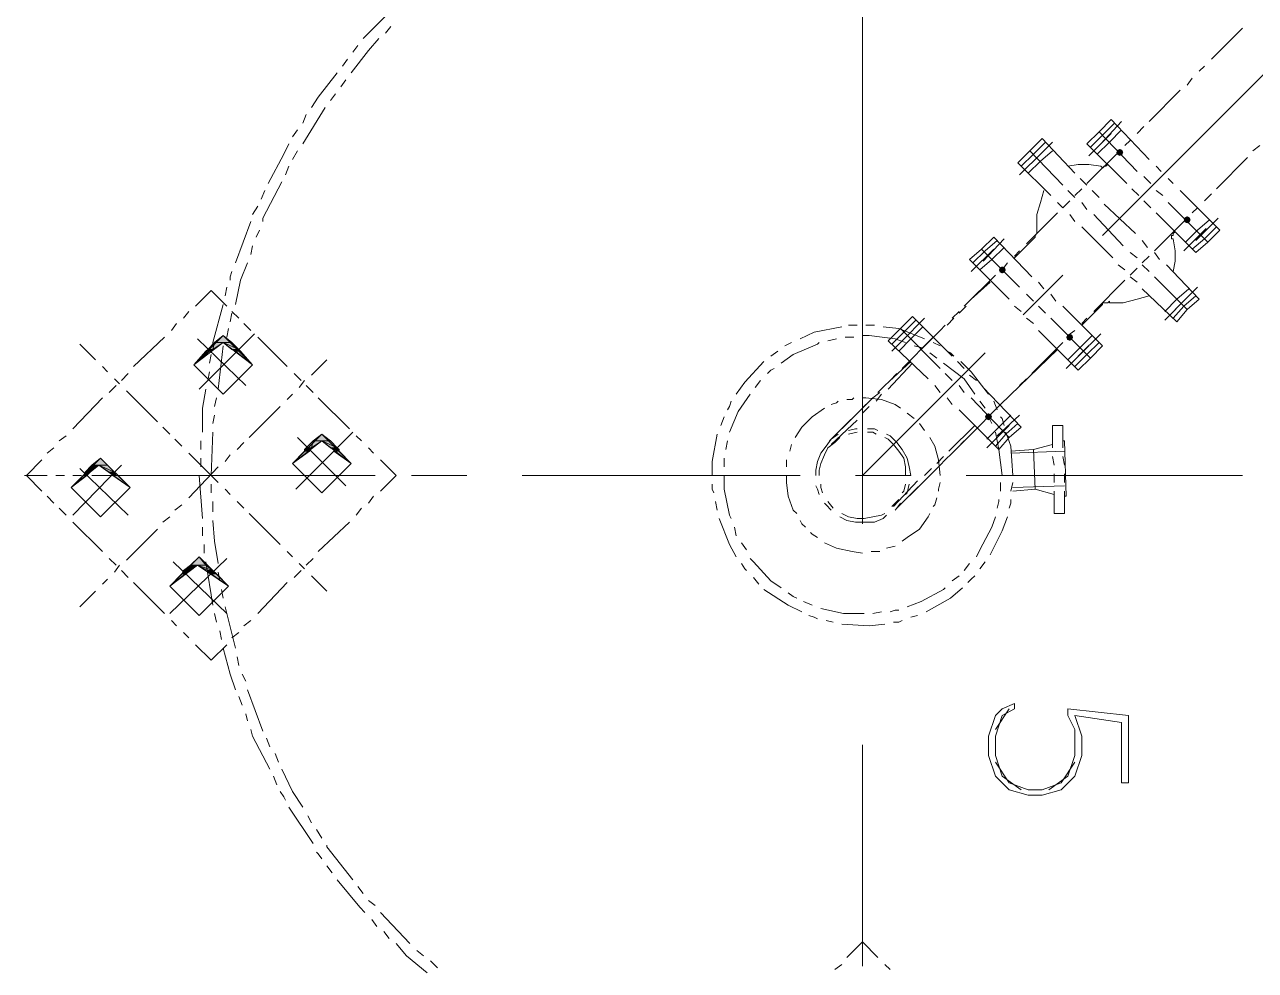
# Model space of a CAD drawing. Header units: millimetres. Extents: x 29 to 95071, y 20 to 67221.
# Drawn here: x 44623 to 48155, y 47764 to 50477 of the extents above; entities that cross this region are included whole.
import ezdxf

# ---------------------------------------------------------------- set-up
doc = ezdxf.new("R2010")
doc.units = ezdxf.units.MM

msp = doc.modelspace()

# ---------------------------------------------------------------- hatches: boundary and pattern name
h = msp.add_hatch(color=7)
h.dxf.hatch_style = 2
h.paths.add_polyline_path([(47765.6, 50100.7), (47758.6, 50103.6), (47755.6, 50110.6), (47758.6, 50117.6), (47765.6, 50120.5), (47772.6, 50117.6), (47775.5, 50110.6), (47772.6, 50103.6)])
h = msp.add_hatch(color=7)
h.dxf.hatch_style = 2
h.paths.add_polyline_path([(47958.9, 49907.4), (47951.9, 49910.3), (47949, 49917.3), (47951.9, 49924.3), (47958.9, 49927.2), (47965.9, 49924.3), (47968.8, 49917.3), (47965.9, 49910.3)])
h = msp.add_hatch(color=7)
h.dxf.hatch_style = 2
h.paths.add_polyline_path([(47428.5, 49763.6), (47421.5, 49766.5), (47418.6, 49773.5), (47421.5, 49780.5), (47428.5, 49783.4), (47435.5, 49780.5), (47438.4, 49773.5), (47435.5, 49766.5)])
h = msp.add_hatch(color=7)
h.dxf.hatch_style = 2
h.paths.add_polyline_path([(45193.1, 49585.2), (45217.9, 49565.4), (45168.3, 49565.4)])
h = msp.add_hatch(color=7)
h.dxf.hatch_style = 2
h.paths.add_polyline_path([(47621.8, 49570.3), (47614.8, 49573.2), (47611.9, 49580.2), (47614.8, 49587.2), (47621.8, 49590.1), (47628.8, 49587.2), (47631.7, 49580.2), (47628.8, 49573.2)])
h = msp.add_hatch(color=7)
h.paths.add_polyline_path([(45193.1, 49565.4), (45168.3, 49565.4), (45163.4, 49545.5)])
h.paths.add_polyline_path([(45168.3, 49565.4), (45163.4, 49545.5), (45148.5, 49545.5)])
h = msp.add_hatch(color=7)
h.paths.add_polyline_path([(45217.9, 49565.4), (45193.1, 49565.4), (45237.7, 49545.5)])
h.paths.add_polyline_path([(45193.1, 49565.4), (45237.7, 49545.5), (45217.9, 49545.5)])
h = msp.add_hatch(color=7)
h.dxf.hatch_style = 2
h.paths.add_polyline_path([(45143.5, 49540.6), (45153.5, 49540.6), (45108.9, 49500.9)])
h = msp.add_hatch(color=7)
h.paths.add_polyline_path([(45163.4, 49545.5), (45148.5, 49545.5), (45158.4, 49540.6)])
h.paths.add_polyline_path([(45148.5, 49545.5), (45158.4, 49540.6), (45143.5, 49540.6)])
h = msp.add_hatch(color=7)
h.paths.add_polyline_path([(45153.5, 49540.6), (45143.5, 49540.6)])
h.paths.add_polyline_path([(45153.5, 49540.6), (45143.5, 49540.6), (45158.4, 49540.6)])
h = msp.add_hatch(color=7)
h.paths.add_polyline_path([(45237.7, 49545.5), (45217.9, 49545.5), (45227.8, 49540.6)])
h.paths.add_polyline_path([(45217.9, 49545.5), (45227.8, 49540.6)])
h = msp.add_hatch(color=7)
h.dxf.hatch_style = 2
h.paths.add_polyline_path([(45237.7, 49545.5), (45242.7, 49540.6), (45227.8, 49540.6)])
h = msp.add_hatch(color=7)
h.paths.add_polyline_path([(45242.7, 49540.6), (45227.8, 49540.6)])
h.paths.add_polyline_path([(45242.7, 49540.6), (45227.8, 49540.6)])
h.paths.add_polyline_path([(45227.8, 49540.6), (45242.7, 49540.6), (45277.4, 49500.9)])
h = msp.add_hatch(color=7)
h.dxf.hatch_style = 2
h.paths.add_polyline_path([(47388.9, 49342.3), (47381.9, 49345.2), (47378.9, 49352.2), (47381.9, 49359.2), (47388.9, 49362.1), (47395.9, 49359.2), (47398.8, 49352.2), (47395.9, 49345.2)])
h = msp.add_hatch(color=7)
h.dxf.hatch_style = 2
h.paths.add_polyline_path([(45475.6, 49302.7), (45500.4, 49282.8), (45450.9, 49282.8)])
h = msp.add_hatch(color=7)
h.paths.add_polyline_path([(45475.6, 49282.8), (45450.9, 49282.8), (45445.9, 49263)])
h.paths.add_polyline_path([(45450.9, 49282.8), (45445.9, 49263), (45431, 49263)])
h = msp.add_hatch(color=7)
h.paths.add_polyline_path([(45500.4, 49282.8), (45475.6, 49282.8), (45520.2, 49263)])
h.paths.add_polyline_path([(45475.6, 49282.8), (45520.2, 49263), (45500.4, 49263)])
h = msp.add_hatch(color=7)
h.dxf.hatch_style = 2
h.paths.add_polyline_path([(44841.2, 49233.3), (44861, 49213.4), (44816.4, 49213.4)])
h = msp.add_hatch(color=7)
h.dxf.hatch_style = 2
h.paths.add_polyline_path([(45426.1, 49253.1), (45440.9, 49253.1), (45391.4, 49218.4)])
h = msp.add_hatch(color=7)
h.paths.add_polyline_path([(45445.9, 49263), (45431, 49263), (45440.9, 49258.1)])
h.paths.add_polyline_path([(45431, 49263), (45440.9, 49258.1), (45426.1, 49258.1)])
h = msp.add_hatch(color=7)
h.paths.add_polyline_path([(45440.9, 49258.1), (45426.1, 49258.1), (45440.9, 49253.1)])
h.paths.add_polyline_path([(45426.1, 49258.1), (45440.9, 49253.1), (45426.1, 49253.1)])
h = msp.add_hatch(color=7)
h.paths.add_polyline_path([(45510.3, 49258.1), (45500.4, 49263)])
h.paths.add_polyline_path([(45510.3, 49258.1), (45500.4, 49263), (45520.2, 49263)])
h = msp.add_hatch(color=7)
h.dxf.hatch_style = 2
h.paths.add_polyline_path([(45520.2, 49263), (45525.2, 49258.1), (45510.3, 49258.1)])
h = msp.add_hatch(color=7)
h.paths.add_polyline_path([(45510.3, 49258.1), (45510.3, 49253.1), (45525.2, 49253.1)])
h.paths.add_polyline_path([(45510.3, 49253.1), (45525.2, 49253.1), (45559.9, 49218.4)])
h = msp.add_hatch(color=7)
h.dxf.hatch_style = 2
h.paths.add_polyline_path([(45510.3, 49258.1), (45525.2, 49258.1), (45525.2, 49253.1)])
h = msp.add_hatch(color=7)
h.paths.add_polyline_path([(44836.2, 49213.4), (44816.4, 49213.4), (44811.5, 49193.6)])
h.paths.add_polyline_path([(44816.4, 49213.4), (44811.5, 49193.6), (44796.6, 49193.6)])
h = msp.add_hatch(color=7)
h.paths.add_polyline_path([(44861, 49213.4), (44836.2, 49213.4), (44880.9, 49193.6)])
h.paths.add_polyline_path([(44836.2, 49213.4), (44880.9, 49193.6), (44866, 49193.6)])
h = msp.add_hatch(color=7)
h.dxf.hatch_style = 2
h.paths.add_polyline_path([(44791.6, 49183.7), (44801.5, 49183.7), (44756.9, 49149)])
h = msp.add_hatch(color=7)
h.paths.add_polyline_path([(44811.5, 49193.6), (44796.6, 49193.6), (44801.5, 49183.7)])
h.paths.add_polyline_path([(44796.6, 49193.6), (44801.5, 49183.7), (44791.6, 49183.7)])
h = msp.add_hatch(color=7)
h.paths.add_polyline_path([(44880.9, 49193.6), (44866, 49193.6), (44875.9, 49183.7)])
h.paths.add_polyline_path([(44866, 49193.6), (44875.9, 49183.7)])
h = msp.add_hatch(color=7)
h.dxf.hatch_style = 2
h.paths.add_polyline_path([(44880.9, 49193.6), (44885.8, 49183.7), (44875.9, 49183.7)])
h = msp.add_hatch(color=7)
h.paths.add_polyline_path([(44885.8, 49183.7), (44890.8, 49183.7), (44875.9, 49183.7)])
h.paths.add_polyline_path([(44890.8, 49183.7), (44875.9, 49183.7)])
h.paths.add_polyline_path([(44875.9, 49183.7), (44890.8, 49183.7), (44925.5, 49149)])
h = msp.add_hatch(color=7)
h.dxf.hatch_style = 2
h.paths.add_polyline_path([(45123.7, 48950.7), (45143.5, 48926), (45098.9, 48926)])
h = msp.add_hatch(color=7)
h.paths.add_polyline_path([(45118.8, 48926), (45098.9, 48926), (45094, 48911.1)])
h.paths.add_polyline_path([(45098.9, 48926), (45094, 48911.1), (45079.1, 48911.1)])
h = msp.add_hatch(color=7)
h.paths.add_polyline_path([(45143.5, 48926), (45118.8, 48926), (45163.4, 48911.1)])
h.paths.add_polyline_path([(45118.8, 48926), (45163.4, 48911.1), (45148.5, 48911.1)])
h = msp.add_hatch(color=7)
h.dxf.hatch_style = 2
h.paths.add_polyline_path([(45074.2, 48901.2), (45084.1, 48901.2), (45039.5, 48866.5)])
h = msp.add_hatch(color=7)
h.paths.add_polyline_path([(45094, 48911.1), (45079.1, 48911.1), (45084.1, 48901.2)])
h.paths.add_polyline_path([(45079.1, 48911.1), (45084.1, 48901.2), (45074.2, 48901.2)])
h = msp.add_hatch(color=7)
h.paths.add_polyline_path([(45163.4, 48911.1), (45148.5, 48911.1), (45158.4, 48901.2)])
h.paths.add_polyline_path([(45148.5, 48911.1), (45158.4, 48901.2)])
h = msp.add_hatch(color=7)
h.dxf.hatch_style = 2
h.paths.add_polyline_path([(45163.4, 48911.1), (45173.3, 48901.2), (45158.4, 48901.2)])
h = msp.add_hatch(color=7)
h.paths.add_polyline_path([(45173.3, 48901.2), (45158.4, 48901.2)])
h.paths.add_polyline_path([(45173.3, 48901.2), (45158.4, 48901.2)])
h.paths.add_polyline_path([(45158.4, 48901.2), (45173.3, 48901.2), (45208, 48866.5)])

# ---------------------------------------------------------------- linework, layer by layer
at = {"color": 7, "lineweight": 0}
for points in [[(47027, 49044.9), (47027, 51329.9)], [(45683.8, 50526.9), (45594.6, 50437.7)], [(45673.9, 50472.4), (45659, 50452.6)], [(48028.3, 50378.2), (48117.5, 50467.4)], [(45639.2, 50437.7), (45609.5, 50403), (45559.9, 50338.6)], [(47716, 49872.7), (48276.1, 50432.8)], [(45579.7, 50417.9), (45564.9, 50398.1)], [(45550, 50378.2), (45535.1, 50358.4)], [(45520.2, 50338.6), (45465.7, 50269.2), (45445.9, 50239.4)], [(47993.6, 50343.5), (48008.4, 50358.4)], [(45545, 50318.8), (45530.2, 50298.9)], [(47958.9, 50303.9), (47973.7, 50323.7)], [(45515.3, 50279.1), (45500.4, 50259.3)], [(47849.8, 50199.8), (47939, 50289)], [(45485.6, 50239.4), (45421.1, 50135.4)], [(45431, 50219.6), (45421.1, 50194.8)], [(47740.8, 50204.8), (47706.1, 50170.1)], [(47711, 50135.4), (47770.5, 50199.8)], [(47716, 50160.1), (47750.7, 50194.8)], [(47849.8, 50090.8), (47740.8, 50204.8)], [(47815.1, 50165.1), (47835, 50184.9)], [(45406.2, 50175), (45391.4, 50155.2)], [(47542.5, 50150.2), (47507.8, 50115.5)], [(47636.7, 50051.1), (47542.5, 50150.2)], [(47671.4, 50135.4), (47706.1, 50170.1)], [(47740.8, 50165.1), (47676.3, 50100.7)], [(47716, 50160.1), (47681.3, 50125.4)], [(47815.1, 50056.1), (47706.1, 50170.1)], [(47815.1, 50056.1), (47706.1, 50170.1)], [(47735.8, 50140.3), (47770.5, 50175)], [(45381.5, 50135.4), (45366.6, 50105.6), (45322, 50021.4)], [(45406.2, 50115.5), (45391.4, 50090.8)], [(47473.1, 50080.8), (47507.8, 50115.5)], [(47602, 50016.4), (47507.8, 50115.5)], [(47602, 50016.4), (47507.8, 50115.5)], [(47512.8, 50080.8), (47572.3, 50140.3)], [(47517.7, 50105.6), (47552.4, 50140.3)], [(47537.6, 50085.8), (47572.3, 50115.5)], [(47785.4, 50021.4), (47671.4, 50135.4)], [(47735.8, 50140.3), (47701.1, 50105.6)], [(47780.4, 50130.4), (47795.3, 50145.3)], [(48147.2, 50115.5), (48167, 50130.4)], [(47567.3, 49986.7), (47473.1, 50080.8)], [(47542.5, 50110.6), (47478.1, 50046.1)], [(47517.7, 50105.6), (47483, 50070.9)], [(47537.6, 50085.8), (47502.9, 50051.1)], [(47671.4, 50021.4), (47760.6, 50110.6)], [(48043.1, 50006.5), (48132.3, 50095.7)], [(45381.5, 50070.9), (45371.5, 50046.1)], [(47711, 50070.9), (47676.3, 50075.9), (47646.6, 50075.9), (47616.9, 50070.9)], [(47730.9, 50075.9), (47725.9, 50070.9), (47721, 50070.9), (47716, 50066), (47711, 50070.9)], [(47884.5, 50056.1), (47869.6, 50070.9)], [(45361.6, 50026.3), (45307.1, 49922.2), (45307.1, 49912.3)], [(47671.4, 50016.4), (47651.6, 50036.2)], [(47854.8, 50021.4), (47835, 50041.2)], [(47854.8, 50021.4), (47835, 50041.2)], [(47919.2, 50021.4), (47904.3, 50036.2)], [(45312.1, 50001.5), (45302.2, 49976.7)], [(47547.5, 50001.5), (47537.6, 49966.8), (47527.6, 49932.1), (47527.6, 49892.5)], [(47602, 49952), (47621.8, 49971.8)], [(47636.7, 49981.7), (47616.9, 50001.5)], [(47636.7, 49981.7), (47616.9, 50001.5)], [(47636.7, 49986.7), (47656.5, 50006.5)], [(47706.1, 49981.7), (47686.3, 50001.5)], [(47820.1, 49986.7), (47800.3, 50006.5)], [(47854.8, 49952), (47835, 49971.8)], [(47889.5, 49986.7), (47869.6, 50001.5)], [(47889.5, 49986.7), (47869.6, 50001.5)], [(48053, 49887.5), (47939, 50001.5)], [(48008.4, 49971.8), (48028.3, 49991.6)], [(45292.2, 49956.9), (45277.4, 49932.1)], [(47497.9, 49847.9), (47587.1, 49937.1)], [(47602, 49952), (47587.1, 49966.8)], [(47671.4, 49947), (47656.5, 49966.8)], [(47671.4, 49947), (47656.5, 49966.8)], [(47810.2, 49877.6), (47721, 49961.9)], [(47983.6, 49823.1), (47869.6, 49937.1)], [(48018.3, 49852.8), (47904.3, 49966.8)], [(48018.3, 49852.8), (47904.3, 49966.8)], [(47973.7, 49937.1), (47988.6, 49952)], [(45272.4, 49912.3), (45227.8, 49793.4)], [(47636.7, 49912.3), (47621.8, 49932.1)], [(47775.5, 49842.9), (47691.2, 49932.1)], [(47775.5, 49842.9), (47691.2, 49932.1)], [(47864.7, 49828.1), (47953.9, 49917.3)], [(47983.6, 49857.8), (48048.1, 49922.2)], [(47988.6, 49887.5), (48023.3, 49917.3)], [(45297.2, 49887.5), (45287.3, 49867.7)], [(47403.7, 49867.7), (47369, 49833)], [(47512.8, 49753.7), (47403.7, 49867.7)], [(47527.6, 49892.5), (47527.6, 49887.5), (47527.6, 49882.6), (47527.6, 49877.6), (47522.7, 49872.7), (47522.7, 49867.7), (47463.2, 49808.2)], [(47745.7, 49808.2), (47656.5, 49897.4)], [(47919.2, 49768.6), (47924.2, 49798.3), (47924.2, 49828.1), (47919.2, 49862.7), (47914.3, 49862.7), (47914.3, 49867.7), (47914.3, 49872.7), (47919.2, 49872.7), (47919.2, 49877.6)], [(47924.2, 49882.6), (47919.2, 49877.6)], [(48013.4, 49892.5), (47949, 49828.1)], [(47988.6, 49887.5), (47953.9, 49852.8)], [(48008.4, 49862.7), (48043.1, 49897.4)], [(48053, 49887.5), (48018.3, 49852.8)], [(45277.4, 49842.9), (45272.4, 49818.1)], [(47334.3, 49803.3), (47369, 49833)], [(47403.7, 49833), (47339.3, 49768.6)], [(47478.1, 49724), (47369, 49833)], [(47478.1, 49724), (47369, 49833)], [(47374, 49798.3), (47433.5, 49862.7)], [(47378.9, 49828.1), (47413.6, 49857.8)], [(47398.8, 49803.3), (47433.5, 49838)], [(47844.9, 49838), (47830, 49857.8)], [(48008.4, 49862.7), (47973.7, 49833)], [(47983.6, 49823.1), (48018.3, 49852.8)], [(47448.3, 49689.3), (47334.3, 49803.3)], [(47378.9, 49828.1), (47344.3, 49793.4)], [(47398.8, 49803.3), (47364.1, 49773.5)], [(47463.2, 49813.2), (47478.1, 49828.1)], [(47815.1, 49808.2), (47795.3, 49823.1)], [(47815.1, 49808.2), (47795.3, 49823.1)], [(47830, 49793.4), (47849.8, 49813.2)], [(47879.6, 49803.3), (47864.7, 49823.1)], [(45217.9, 49768.6), (45212.9, 49753.7), (45212.9, 49743.8)], [(45262.5, 49793.4), (45242.7, 49743.8), (45227.8, 49674.4)], [(47428.5, 49773.5), (47443.4, 49793.4)], [(47780.4, 49773.5), (47760.6, 49788.4)], [(47795.3, 49758.7), (47815.1, 49778.5)], [(47849.8, 49768.6), (47830, 49788.4)], [(47849.8, 49768.6), (47830, 49788.4)], [(47993.6, 49689.3), (47899.4, 49788.4)], [(47319.5, 49669.4), (47408.7, 49758.7)], [(47393.8, 49738.8), (47339.3, 49689.3)], [(47488, 49644.7), (47602, 49758.7)], [(47547.5, 49719), (47532.6, 49738.8)], [(47691.2, 49654.6), (47780.4, 49743.8)], [(47815.1, 49738.8), (47795.3, 49753.7)], [(47958.9, 49659.5), (47864.7, 49753.7)], [(47958.9, 49659.5), (47864.7, 49753.7)], [(45158.4, 49714.1), (45113.8, 49669.4)], [(45203, 49669.4), (45158.4, 49714.1)], [(45203, 49724), (45198.1, 49699.2)], [(47517.7, 49684.3), (47497.9, 49704.1)], [(47517.7, 49684.3), (47497.9, 49704.1)], [(47582.2, 49684.3), (47567.3, 49704.1)], [(47716, 49674.4), (47716, 49679.4), (47721, 49679.4), (47725.9, 49679.4), (47730.9, 49679.4), (47735.8, 49684.3), (47735.8, 49679.4), (47775.5, 49679.4), (47815.1, 49689.3), (47849.8, 49699.2)], [(47929.1, 49624.8), (47830, 49719)], [(47958.9, 49694.2), (47894.4, 49629.8)], [(47929.1, 49689.3), (47894.4, 49654.6)], [(47924.2, 49659.5), (47988.6, 49724)], [(47929.1, 49689.3), (47963.8, 49719)], [(47949, 49669.4), (47983.6, 49699.2)], [(47993.6, 49689.3), (47958.9, 49659.5)], [(45094, 49654.6), (45079.1, 49634.7)], [(45193.1, 49674.4), (45163.4, 49565.4), (45163.4, 49555.4)], [(45237.7, 49634.7), (45217.9, 49654.6)], [(47284.8, 49634.7), (47304.6, 49654.6)], [(47324.4, 49669.4), (47304.6, 49649.6)], [(47483, 49654.6), (47463.2, 49669.4)], [(47552.4, 49649.6), (47532.6, 49669.4)], [(47552.4, 49649.6), (47532.6, 49669.4)], [(47716, 49555.4), (47602, 49669.4)], [(47716, 49674.4), (47656.5, 49614.9)], [(47949, 49669.4), (47919.2, 49634.7)], [(47929.1, 49624.8), (47958.9, 49659.5)], [(45059.3, 49619.9), (45044.4, 49600.1)], [(45217.9, 49649.6), (45212.9, 49624.8)], [(45272.4, 49600.1), (45252.6, 49619.9)], [(47170.8, 49639.7), (47136.1, 49605)], [(47141, 49570.3), (47205.5, 49634.7)], [(47146, 49595.1), (47180.7, 49629.8)], [(47284.8, 49525.7), (47170.8, 49639.7)], [(47289.7, 49634.7), (47269.9, 49614.9)], [(47517.7, 49619.9), (47497.9, 49634.7)], [(47681.3, 49520.7), (47567.3, 49634.7)], [(47681.3, 49520.7), (47567.3, 49634.7)], [(47656.5, 49619.9), (47671.4, 49634.7)], [(45193.1, 49585.2), (45108.9, 49500.9), (45193.1, 49565.4)], [(45282.3, 49590.1), (45123.7, 49431.5)], [(45277.4, 49500.9), (45193.1, 49585.2)], [(45208, 49605), (45203, 49580.2)], [(46967.6, 49610), (46888.3, 49595.1), (46848.6, 49575.3)], [(47012.2, 49614.9), (46987.4, 49614.9)], [(47150.9, 49565.4), (47121.2, 49575.3), (47046.9, 49585.2), (47027, 49585.2)], [(47061.7, 49614.9), (47046.9, 49614.9), (47036.9, 49614.9)], [(47205.5, 49575.3), (47131.1, 49605), (47086.5, 49610)], [(47101.4, 49570.3), (47136.1, 49605)], [(47170.8, 49600.1), (47111.3, 49540.6)], [(47146, 49595.1), (47111.3, 49560.4)], [(47250.1, 49491), (47136.1, 49605)], [(47250.1, 49491), (47136.1, 49605)], [(47165.8, 49575.3), (47200.5, 49610)], [(47250.1, 49600.1), (47195.6, 49545.5)], [(47250.1, 49600.1), (47264.9, 49614.9)], [(47646.6, 49486.1), (47532.6, 49600.1)], [(47616.9, 49585.2), (47636.7, 49600.1)], [(47646.6, 49525.7), (47711, 49590.1)], [(47651.6, 49550.5), (47686.3, 49585.2)], [(44826.3, 49515.8), (44781.7, 49560.4)], [(45024.6, 49580.2), (44935.4, 49496)], [(45257.5, 49441.4), (45118.8, 49575.3)], [(45193.1, 49555.4), (45178.2, 49431.5)], [(45193.1, 49565.4), (45277.4, 49500.9)], [(45376.5, 49496), (45292.2, 49580.2)], [(46903.1, 49565.4), (46898.2, 49560.4), (46828.8, 49530.7), (46794.1, 49505.9)], [(46823.8, 49565.4), (46813.9, 49560.4), (46804, 49555.4)], [(46952.7, 49575.3), (46927.9, 49570.3)], [(47002.3, 49580.2), (46977.5, 49580.2)], [(47215.4, 49461.3), (47101.4, 49570.3)], [(47165.8, 49575.3), (47131.1, 49540.6)], [(47141, 49491), (47230.3, 49580.2)], [(47195.6, 49545.5), (47195.6, 49550.5), (47175.7, 49555.4)], [(47250.1, 49555.4), (47230.3, 49565.4)], [(47512.8, 49476.1), (47602, 49565.4)], [(47676.3, 49555.4), (47611.9, 49491)], [(47651.6, 49550.5), (47616.9, 49515.8)], [(47671.4, 49530.7), (47706.1, 49565.4)], [(47716, 49555.4), (47681.3, 49520.7)], [(45158.4, 49530.7), (45153.5, 49505.9)], [(45490.5, 49515.8), (45445.9, 49471.2)], [(46784.2, 49540.6), (46764.3, 49525.7)], [(47027, 49183.7), (47378.9, 49535.6)], [(47240.2, 49520.7), (47220.3, 49535.6)], [(47289.7, 49525.7), (47279.8, 49535.6), (47269.9, 49540.6)], [(47587.1, 49545.5), (47423.6, 49386.9)], [(47671.4, 49530.7), (47636.7, 49496)], [(47646.6, 49486.1), (47681.3, 49520.7)], [(44861, 49481.1), (44846.2, 49496)], [(45193.1, 49416.7), (45108.9, 49500.9)], [(45153.5, 49481.1), (45148.5, 49456.3)], [(45277.4, 49500.9), (45193.1, 49416.7)], [(46744.5, 49510.8), (46690, 49451.4), (46665.2, 49416.7)], [(46774.3, 49491), (46764.3, 49486.1), (46754.4, 49476.1)], [(47165.8, 49510.8), (47091.5, 49441.4)], [(47170.8, 49505.9), (47101.4, 49431.5)], [(47349.2, 49416.7), (47319.5, 49461.3), (47260, 49505.9)], [(47319.5, 49491), (47299.6, 49510.8)], [(47388.9, 49416.7), (47339.3, 49481.1), (47309.6, 49510.8)], [(44895.7, 49446.4), (44880.9, 49461.3)], [(44920.5, 49476.1), (44900.7, 49456.3)], [(45416.2, 49456.3), (45396.3, 49476.1)], [(45426.1, 49456.3), (45411.2, 49436.5)], [(46734.6, 49456.3), (46719.7, 49436.5)], [(47106.3, 49456.3), (47126.2, 49476.1)], [(47284.8, 49456.3), (47264.9, 49476.1)], [(47284.8, 49456.3), (47264.9, 49476.1)], [(47354.2, 49456.3), (47334.3, 49471.2)], [(47478.1, 49441.4), (47497.9, 49461.3)], [(44846.2, 49406.7), (44761.9, 49317.5)], [(44885.8, 49441.4), (44866, 49421.6)], [(45004.8, 49337.4), (44915.5, 49426.6)], [(45143.5, 49431.5), (45133.6, 49377), (45133.6, 49307.6)], [(45173.3, 49406.7), (45168.3, 49382)], [(45391.4, 49416.7), (45376.5, 49401.8)], [(45450.9, 49421.6), (45431, 49441.4)], [(45554.9, 49317.5), (45465.7, 49406.7)], [(46704.9, 49416.7), (46670.2, 49367.1), (46645.4, 49307.6)], [(46932.9, 49282.8), (47056.8, 49406.7)], [(47002.3, 49406.7), (46997.3, 49401.8), (46982.4, 49401.8)], [(47136.1, 49377), (47121.2, 49386.9), (47081.6, 49401.8), (47036.9, 49406.7), (47027, 49406.7)], [(47076.6, 49421.6), (47056.8, 49406.7)], [(47081.6, 49416.7), (47066.7, 49396.8)], [(47071.6, 49421.6), (47091.5, 49441.4)], [(47250.1, 49421.6), (47235.2, 49441.4)], [(47284.8, 49386.9), (47269.9, 49406.7)], [(47319.5, 49421.6), (47304.6, 49441.4)], [(47319.5, 49421.6), (47304.6, 49441.4)], [(47448.3, 49292.7), (47339.3, 49406.7)], [(47448.3, 49292.7), (47339.3, 49406.7)], [(47483, 49322.5), (47374, 49436.5)], [(47443.4, 49406.7), (47458.3, 49421.6)], [(45356.7, 49382), (45267.5, 49292.7)], [(46650.3, 49396.8), (46645.4, 49382), (46640.4, 49372.1)], [(46918, 49377), (46883.3, 49352.2), (46853.6, 49322.5), (46833.7, 49292.7)], [(46957.6, 49396.8), (46952.7, 49391.9), (46937.8, 49386.9)], [(47036.9, 49386.9), (47022.1, 49372.1)], [(47046.9, 49382), (47027, 49362.1)], [(47418.6, 49258.1), (47304.6, 49372.1)], [(47334.3, 49297.7), (47423.6, 49386.9)], [(47378.9, 49377), (47364.1, 49396.8)], [(47413.6, 49372.1), (47403.7, 49396.8)], [(45168.3, 49357.2), (45163.4, 49332.4)], [(46630.5, 49352.2), (46620.6, 49327.4)], [(47002.3, 49352.2), (46932.9, 49282.8)], [(47012.2, 49342.3), (46937.8, 49272.9)], [(47175.7, 49347.3), (47155.9, 49362.1)], [(47398.8, 49332.4), (47388.9, 49352.2)], [(47413.6, 49297.7), (47478.1, 49357.2)], [(47418.6, 49322.5), (47453.3, 49357.2)], [(47433.5, 49327.4), (47428.5, 49347.3), (47423.6, 49352.2)], [(45039.5, 49302.7), (45019.6, 49322.5)], [(45163.4, 49307.6), (45158.4, 49183.7)], [(45475.6, 49302.7), (45391.4, 49218.4), (45475.6, 49282.8)], [(45564.9, 49307.6), (45401.3, 49144.1)], [(45475.6, 49282.8), (45559.9, 49218.4), (45475.6, 49302.7)], [(46610.7, 49302.7), (46595.8, 49223.4), (46595.8, 49183.7)], [(46957.6, 49302.7), (46937.8, 49287.8), (46922.9, 49268), (46908.1, 49248.1), (46898.2, 49223.4), (46893.2, 49198.6), (46893.2, 49183.7)], [(47012.2, 49317.5), (47007.2, 49317.5), (46987.4, 49312.6)], [(47012.2, 49307.6), (46987.4, 49302.7)], [(47071.6, 49312.6), (47061.7, 49317.5), (47041.9, 49317.5)], [(47066.7, 49302.7), (47056.8, 49307.6), (47041.9, 49307.6)], [(47165.8, 49183.7), (47160.9, 49208.5), (47155.9, 49233.3), (47141, 49258.1), (47126.2, 49277.9), (47106.3, 49297.7), (47096.4, 49302.7)], [(47205.5, 49312.6), (47190.6, 49332.4)], [(47349.2, 49327.4), (47274.9, 49253.1)], [(47354.2, 49317.5), (47284.8, 49248.1)], [(47448.3, 49327.4), (47383.9, 49263)], [(47418.6, 49322.5), (47383.9, 49287.8)], [(47428.5, 49183.7), (47418.6, 49258.1), (47408.7, 49307.6)], [(47438.4, 49302.7), (47408.7, 49268)], [(47438.4, 49302.7), (47473.1, 49332.4)], [(47458.3, 49183.7), (47453.3, 49268), (47438.4, 49307.6)], [(47483, 49322.5), (47448.3, 49292.7)], [(47572.3, 49327.4), (47572.3, 49263)], [(47572.3, 49327.4), (47602, 49327.4)], [(47602, 49327.4), (47602, 49263)], [(44742.1, 49297.7), (44722.2, 49282.8)], [(45074.2, 49268), (45054.3, 49287.8)], [(45128.7, 49282.8), (45128.7, 49258.1)], [(45252.6, 49277.9), (45232.8, 49258.1)], [(45545, 49154), (45406.2, 49292.7)], [(45589.6, 49282.8), (45574.8, 49297.7)], [(46640.4, 49282.8), (46635.5, 49258.1)], [(46823.8, 49272.9), (46818.9, 49253.1)], [(46962.6, 49292.7), (46947.7, 49277.9), (46927.9, 49263), (46918, 49243.2), (46908.1, 49218.4), (46903.1, 49198.6), (46903.1, 49183.7)], [(47150.9, 49183.7), (47150.9, 49208.5), (47146, 49233.3), (47131.1, 49253.1), (47116.3, 49272.9), (47101.4, 49287.8), (47091.5, 49292.7)], [(47250.1, 49183.7), (47245.1, 49228.3), (47235.2, 49268), (47220.3, 49292.7)], [(47299.6, 49263), (47319.5, 49282.8)], [(47418.6, 49258.1), (47448.3, 49292.7)], [(47517.7, 49258.1), (47572.3, 49272.9)], [(47602, 49282.8), (47607, 49282.8)], [(47607, 49282.8), (47611.9, 49124.2)], [(44707.4, 49263), (44687.5, 49248.1)], [(44841.2, 49233.3), (44756.9, 49149), (44836.2, 49213.4)], [(44836.2, 49213.4), (44925.5, 49149), (44841.2, 49233.3)], [(45178.2, 49163.9), (45094, 49248.1)], [(45128.7, 49233.3), (45128.7, 49208.5)], [(45212.9, 49243.2), (45198.1, 49223.4)], [(45624.3, 49248.1), (45609.5, 49263)], [(46630.5, 49233.3), (46630.5, 49223.4), (46630.5, 49208.5)], [(47260, 49238.2), (47240.2, 49218.4)], [(47264.9, 49228.3), (47284.8, 49248.1)], [(47453.3, 49253.1), (47517.7, 49258.1)], [(47607, 49253.1), (47453.3, 49248.1)], [(47458.3, 49139.1), (47522.7, 49144.1), (47517.7, 49258.1)], [(47572.3, 49238.2), (47577.2, 49213.4)], [(47602, 49238.2), (47607, 49213.4)], [(44672.7, 49228.3), (44628.1, 49183.7)], [(44900.7, 49213.4), (44761.9, 49069.7)], [(44920.5, 49069.7), (44781.7, 49203.5)], [(45178.2, 49208.5), (45094, 49119.3)], [(45475.6, 49134.1), (45391.4, 49218.4)], [(45559.9, 49218.4), (45475.6, 49134.1)], [(45688.8, 49183.7), (45644.2, 49228.3)], [(46808.9, 49228.3), (46808.9, 49208.5)], [(47126.2, 49089.5), (47250.1, 49213.4)], [(47225.3, 49203.5), (47205.5, 49183.7)], [(47264.9, 49228.3), (47250.1, 49213.4)], [(44687.5, 49183.7), (44623.1, 49183.7)], [(44687.5, 49183.7), (44623.1, 49183.7)], [(44672.7, 49139.1), (44628.1, 49183.7)], [(44737.1, 49183.7), (44712.3, 49183.7)], [(44737.1, 49183.7), (44712.3, 49183.7)], [(44786.7, 49183.7), (44761.9, 49183.7)], [(44786.7, 49183.7), (44761.9, 49183.7)], [(44940.3, 49183.7), (44816.4, 49183.7)], [(44940.3, 49183.7), (44816.4, 49183.7)], [(45574.8, 49183.7), (44836.2, 49183.7)], [(44989.9, 49183.7), (44965.1, 49183.7)], [(44989.9, 49183.7), (44965.1, 49183.7)], [(45039.5, 49183.7), (45014.7, 49183.7)], [(45039.5, 49183.7), (45014.7, 49183.7)], [(45188.2, 49183.7), (45064.2, 49183.7)], [(45188.2, 49183.7), (45064.2, 49183.7)], [(45123.7, 49183.7), (45133.6, 49059.8)], [(45237.7, 49183.7), (45212.9, 49183.7)], [(45237.7, 49183.7), (45212.9, 49183.7)], [(45287.3, 49183.7), (45262.5, 49183.7)], [(45287.3, 49183.7), (45262.5, 49183.7)], [(45440.9, 49183.7), (45312.1, 49183.7)], [(45440.9, 49183.7), (45312.1, 49183.7)], [(45490.5, 49183.7), (45465.7, 49183.7)], [(45490.5, 49183.7), (45465.7, 49183.7)], [(45540.1, 49183.7), (45515.3, 49183.7)], [(45540.1, 49183.7), (45515.3, 49183.7)], [(45629.3, 49183.7), (45564.9, 49183.7)], [(45629.3, 49183.7), (45564.9, 49183.7)], [(45688.8, 49183.7), (45644.2, 49139.1)], [(45892, 49183.7), (45733.4, 49183.7)], [(46848.6, 49183.7), (46050.6, 49183.7)], [(46630.5, 49183.7), (46630.5, 49144.1), (46645.4, 49069.7), (46650.3, 49059.8)], [(46808.9, 49183.7), (46808.9, 49163.9), (46813.9, 49124.2), (46828.8, 49084.6), (46838.7, 49074.7)], [(47165.8, 49183.7), (47007.2, 49183.7)], [(47185.6, 49168.8), (47116.3, 49094.5)], [(47230.3, 49193.6), (47215.4, 49178.7)], [(47245.1, 49139.1), (47245.1, 49144.1), (47250.1, 49163.9)], [(48117.5, 49183.7), (47324.4, 49183.7)], [(47423.6, 49139.1), (47423.6, 49163.9)], [(47453.3, 49139.1), (47458.3, 49163.9)], [(47577.2, 49188.7), (47577.2, 49163.9)], [(47607, 49188.7), (47607, 49163.9)], [(44707.4, 49104.4), (44687.5, 49124.2)], [(44841.2, 49064.7), (44756.9, 49149)], [(44925.5, 49149), (44841.2, 49064.7)], [(45158.4, 49158.9), (45158.4, 49134.1)], [(45212.9, 49129.2), (45198.1, 49144.1)], [(45624.3, 49124.2), (45609.5, 49104.4)], [(46595.8, 49158.9), (46595.8, 49144.1), (46600.8, 49134.1)], [(46893.2, 49154), (46898.2, 49144.1), (46903.1, 49129.2)], [(46908.1, 49158.9), (46908.1, 49149), (46913, 49134.1)], [(47195.6, 49158.9), (47126.2, 49089.5)], [(47141, 49134.1), (47146, 49139.1), (47150.9, 49158.9)], [(47150.9, 49129.2), (47155.9, 49134.1), (47160.9, 49158.9)], [(47607, 49154), (47458.3, 49149)], [(47522.7, 49144.1), (47577.2, 49129.2)], [(47577.2, 49139.1), (47577.2, 49074.7)], [(47607, 49139.1), (47607, 49074.7)], [(47607, 49124.2), (47611.9, 49124.2)], [(44742.1, 49069.7), (44722.2, 49089.5)], [(45074.2, 49099.4), (45054.3, 49084.6)], [(45163.4, 49109.4), (45163.4, 49079.6)], [(45252.6, 49089.5), (45232.8, 49109.4)], [(45589.6, 49089.5), (45574.8, 49069.7)], [(46605.7, 49109.4), (46610.7, 49084.6)], [(46918, 49104.4), (46922.9, 49099.4), (46937.8, 49084.6)], [(46927.9, 49109.4), (46942.8, 49089.5)], [(47111.3, 49094.5), (47116.3, 49099.4), (47131.1, 49114.3)], [(47121.2, 49084.6), (47126.2, 49089.5), (47136.1, 49104.4)], [(47230.3, 49094.5), (47235.2, 49099.4), (47240.2, 49119.3)], [(47413.6, 49089.5), (47418.6, 49109.4), (47418.6, 49114.3)], [(47448.3, 49089.5), (47453.3, 49104.4), (47453.3, 49114.3)], [(45039.5, 49064.7), (45019.6, 49049.9)], [(45163.4, 49054.8), (45168.3, 48995.4), (45178.2, 48930.9)], [(45356.7, 48985.4), (45267.5, 49074.7)], [(46615.6, 49059.8), (46645.4, 48985.4), (46665.2, 48950.7)], [(46848.6, 49054.8), (46853.6, 49044.9), (46863.5, 49035)], [(46962.6, 49064.7), (46982.4, 49054.8), (47007.2, 49049.9), (47032, 49049.9), (47061.7, 49049.9), (47086.5, 49059.8), (47096.4, 49069.7)], [(46967.6, 49074.7), (46987.4, 49064.7), (47012.2, 49059.8), (47032, 49059.8), (47056.8, 49064.7), (47081.6, 49069.7), (47091.5, 49074.7)], [(47141, 48995.4), (47155.9, 49005.3), (47190.6, 49030.1), (47215.4, 49064.7), (47220.3, 49074.7)], [(47354.2, 48950.7), (47364.1, 48970.6), (47398.8, 49035), (47408.7, 49064.7)], [(47393.8, 48955.7), (47428.5, 49025.1), (47443.4, 49064.7)], [(47577.2, 49074.7), (47607, 49074.7)], [(44846.2, 48965.6), (44761.9, 49049.9)], [(45004.8, 49030.1), (44915.5, 48940.8)], [(45133.6, 49035), (45133.6, 49010.2)], [(45554.9, 49049.9), (45465.7, 48965.6)], [(46660.3, 49035), (46665.2, 49010.2)], [(46878.3, 49020.1), (46883.3, 49015.2), (46898.2, 49005.3)], [(45138.6, 48985.4), (45138.6, 48960.7)], [(46680.1, 48990.4), (46694.9, 48970.6)], [(46918, 48990.4), (46952.7, 48975.5), (46997.3, 48965.6), (47027, 48960.7)], [(45123.7, 48950.7), (45039.5, 48866.5), (45118.8, 48926)], [(45118.8, 48926), (45208, 48866.5), (45123.7, 48950.7)], [(45391.4, 48950.7), (45376.5, 48965.6)], [(47051.8, 48965.6), (47076.6, 48965.6)], [(47096.4, 48975.5), (47121.2, 48980.5)], [(44885.8, 48926), (44866, 48945.8)], [(44895.7, 48926), (44880.9, 48906.1)], [(45203, 48945.8), (45039.5, 48787.2)], [(45203, 48787.2), (45049.4, 48935.9)], [(45143.5, 48935.9), (45163.4, 48812)], [(45426.1, 48916), (45411.2, 48930.9)], [(45450.9, 48945.8), (45431, 48926)], [(46680.1, 48930.9), (46690, 48916), (46694.9, 48911.1)], [(46704.9, 48945.8), (46714.8, 48935.9), (46764.3, 48881.4), (46794.1, 48861.5)], [(47319.5, 48911.1), (47334.3, 48930.9)], [(47364.1, 48916), (47378.9, 48935.9)], [(44861, 48886.3), (44846.2, 48871.4)], [(44920.5, 48891.3), (44900.7, 48911.1)], [(45178.2, 48906.1), (45183.2, 48881.4)], [(45416.2, 48911.1), (45396.3, 48891.3)], [(45490.5, 48851.6), (45445.9, 48896.2)], [(46714.8, 48891.3), (46729.6, 48871.4)], [(47284.8, 48881.4), (47304.6, 48896.2)], [(47329.4, 48876.4), (47339.3, 48886.3), (47349.2, 48896.2)], [(44826.3, 48851.6), (44781.7, 48807)], [(45024.6, 48787.2), (44935.4, 48876.4)], [(45123.7, 48782.2), (45039.5, 48866.5)], [(45208, 48866.5), (45123.7, 48782.2)], [(45188.2, 48856.6), (45193.1, 48831.8)], [(45376.5, 48876.4), (45292.2, 48787.2)], [(46744.5, 48856.6), (46813.9, 48812), (46853.6, 48792.1)], [(46813.9, 48846.7), (46828.8, 48836.7), (46838.7, 48831.8)], [(47155.9, 48807), (47195.6, 48821.9), (47260, 48856.6), (47264.9, 48861.5)], [(47210.4, 48792.1), (47279.8, 48831.8), (47314.5, 48861.5)], [(45198.1, 48807), (45227.8, 48688)], [(46858.5, 48821.9), (46883.3, 48812)], [(45168.3, 48787.2), (45173.3, 48762.4)], [(46873.4, 48782.2), (46888.3, 48777.3), (46898.2, 48772.3)], [(46908.1, 48802), (46972.5, 48787.2), (47032, 48787.2)], [(47056.8, 48787.2), (47081.6, 48792.1)], [(47106.3, 48792.1), (47121.2, 48797.1), (47131.1, 48797.1)], [(47165.8, 48777.3), (47185.6, 48782.2)], [(45059.3, 48752.5), (45044.4, 48767.4)], [(45183.2, 48737.6), (45188.2, 48712.8)], [(45272.4, 48767.4), (45252.6, 48752.5)], [(46922.9, 48767.4), (46942.8, 48762.4)], [(46967.6, 48757.4), (47046.9, 48752.5), (47091.5, 48757.4)], [(47116.3, 48762.4), (47131.1, 48762.4), (47141, 48767.4)], [(45094, 48717.8), (45079.1, 48732.7)], [(45237.7, 48732.7), (45217.9, 48717.8)], [(45158.4, 48653.4), (45113.8, 48698)], [(45203, 48698), (45158.4, 48653.4)], [(45193.1, 48688), (45212.9, 48613.7), (45227.8, 48569.1)], [(45232.8, 48663.3), (45237.7, 48638.5)], [(45247.6, 48613.7), (45257.5, 48593.9)], [(45262.5, 48569.1), (45307.1, 48450.1)], [(45237.7, 48549.3), (45247.6, 48524.5)], [(47636.7, 48494.7), (47656.5, 48435.3), (47656.5, 48380.7), (47636.7, 48321.3), (47597, 48281.6), (47542.5, 48266.7), (47502.9, 48266.7), (47448.3, 48281.6), (47408.7, 48321.3), (47388.9, 48380.7), (47388.9, 48435.3), (47408.7, 48494.7), (47428.5, 48514.6), (47463.2, 48529.4), (47463.2, 48514.6)], [(45257.5, 48499.7), (45262.5, 48479.9)], [(47483, 48281.6), (47428.5, 48321.3), (47408.7, 48380.7), (47408.7, 48435.3), (47428.5, 48494.7), (47463.2, 48514.6)], [(47408.7, 48455.1), (47448.3, 48514.6)], [(47616.9, 48514.6), (47616.9, 48494.7), (47636.7, 48455.1), (47636.7, 48380.7), (47616.9, 48321.3), (47562.3, 48281.6)], [(47790.3, 48494.7), (47616.9, 48514.6)], [(47770.5, 48474.9), (47636.7, 48494.7)], [(47790.3, 48494.7), (47790.3, 48301.4), (47770.5, 48301.4), (47770.5, 48474.9)], [(45272.4, 48455.1), (45277.4, 48435.3), (45326.9, 48341.1)], [(45317, 48430.3), (45326.9, 48405.5)], [(45341.8, 48385.7), (45351.7, 48360.9)], [(47027, 47776), (47027, 48410.5)], [(47636.7, 48360.9), (47597, 48301.4), (47542.5, 48281.6), (47502.9, 48281.6), (47448.3, 48301.4), (47408.7, 48360.9)], [(45336.9, 48321.3), (45346.8, 48296.5)], [(45361.6, 48341.1), (45391.4, 48276.7), (45421.1, 48232)], [(45356.7, 48276.7), (45366.6, 48261.8), (45371.5, 48251.9)], [(45381.5, 48232), (45450.9, 48128)], [(45436, 48207.3), (45445.9, 48187.4)], [(45460.8, 48167.6), (45475.6, 48142.8)], [(45460.8, 48103.2), (45465.7, 48098.2), (45475.6, 48083.4)], [(45490.5, 48123), (45490.5, 48118), (45564.9, 48023.9)], [(45490.5, 48063.5), (45505.4, 48043.7)], [(45520.2, 48023.9), (45584.7, 47944.6), (45599.6, 47929.7)], [(45579.7, 48004), (45594.6, 47984.2)], [(45609.5, 47964.4), (45629.3, 47949.5)], [(45644.2, 47929.7), (45728.4, 47840.5)], [(45619.4, 47909.9), (45634.2, 47890)], [(45654.1, 47875.2), (45668.9, 47855.3)], [(45688.8, 47840.5), (45718.5, 47805.8), (45778, 47756.2)], [(45748.2, 47820.7), (45768.1, 47805.8)], [(47027, 47845.4), (46982.4, 47800.8)], [(47027, 47845.4), (47071.6, 47800.8)], [(45787.9, 47790.9), (45807.7, 47771.1)], [(46967.6, 47781), (46947.7, 47766.1)], [(47091.5, 47781), (47106.3, 47766.1)]]:
    msp.add_lwpolyline(points, dxfattribs=at)
for points in [[(45193.1, 49585.2), (45217.9, 49565.4), (45168.3, 49565.4)], [(45168.3, 49565.4), (45163.4, 49545.5), (45148.5, 49545.5)], [(45193.1, 49565.4), (45168.3, 49565.4), (45163.4, 49545.5)], [(45217.9, 49565.4), (45193.1, 49565.4), (45237.7, 49545.5)], [(45193.1, 49565.4), (45237.7, 49545.5), (45217.9, 49545.5)], [(45143.5, 49540.6), (45153.5, 49540.6), (45108.9, 49500.9)], [(45148.5, 49545.5), (45158.4, 49540.6), (45143.5, 49540.6)], [(45153.5, 49540.6), (45143.5, 49540.6)], [(45153.5, 49540.6), (45143.5, 49540.6), (45158.4, 49540.6)], [(45163.4, 49545.5), (45148.5, 49545.5), (45158.4, 49540.6)], [(45237.7, 49545.5), (45217.9, 49545.5), (45227.8, 49540.6)], [(45217.9, 49545.5), (45227.8, 49540.6)], [(45237.7, 49545.5), (45242.7, 49540.6), (45227.8, 49540.6)], [(45242.7, 49540.6), (45227.8, 49540.6)], [(45242.7, 49540.6), (45227.8, 49540.6)], [(45227.8, 49540.6), (45242.7, 49540.6), (45277.4, 49500.9)], [(45475.6, 49302.7), (45500.4, 49282.8), (45450.9, 49282.8)], [(45450.9, 49282.8), (45445.9, 49263), (45431, 49263)], [(45475.6, 49282.8), (45450.9, 49282.8), (45445.9, 49263)], [(45500.4, 49282.8), (45475.6, 49282.8), (45520.2, 49263)], [(45475.6, 49282.8), (45520.2, 49263), (45500.4, 49263)], [(44841.2, 49233.3), (44861, 49213.4), (44816.4, 49213.4)], [(45426.1, 49253.1), (45440.9, 49253.1), (45391.4, 49218.4)], [(45431, 49263), (45440.9, 49258.1), (45426.1, 49258.1)], [(45440.9, 49258.1), (45426.1, 49258.1), (45440.9, 49253.1)], [(45426.1, 49258.1), (45440.9, 49253.1), (45426.1, 49253.1)], [(45445.9, 49263), (45431, 49263), (45440.9, 49258.1)], [(45510.3, 49258.1), (45500.4, 49263)], [(45510.3, 49258.1), (45500.4, 49263), (45520.2, 49263)], [(45520.2, 49263), (45525.2, 49258.1), (45510.3, 49258.1)], [(45510.3, 49258.1), (45510.3, 49253.1)], [(45510.3, 49258.1), (45510.3, 49253.1), (45525.2, 49253.1)], [(45510.3, 49258.1), (45525.2, 49258.1), (45525.2, 49253.1)], [(45510.3, 49253.1), (45525.2, 49253.1), (45559.9, 49218.4)], [(44816.4, 49213.4), (44811.5, 49193.6), (44796.6, 49193.6)], [(44836.2, 49213.4), (44816.4, 49213.4), (44811.5, 49193.6)], [(44861, 49213.4), (44836.2, 49213.4), (44880.9, 49193.6)], [(44836.2, 49213.4), (44880.9, 49193.6), (44866, 49193.6)], [(44791.6, 49183.7), (44801.5, 49183.7), (44756.9, 49149)], [(44796.6, 49193.6), (44801.5, 49183.7), (44791.6, 49183.7)], [(44791.6, 49183.7), (44801.5, 49183.7)], [(44801.5, 49183.7), (44791.6, 49183.7)], [(44811.5, 49193.6), (44796.6, 49193.6), (44801.5, 49183.7)], [(44880.9, 49193.6), (44866, 49193.6), (44875.9, 49183.7)], [(44866, 49193.6), (44875.9, 49183.7)], [(44880.9, 49193.6), (44885.8, 49183.7), (44875.9, 49183.7)], [(44885.8, 49183.7), (44890.8, 49183.7), (44875.9, 49183.7)], [(44890.8, 49183.7), (44875.9, 49183.7)], [(44875.9, 49183.7), (44890.8, 49183.7), (44925.5, 49149)], [(45123.7, 48950.7), (45143.5, 48926), (45098.9, 48926)], [(45098.9, 48926), (45094, 48911.1), (45079.1, 48911.1)], [(45118.8, 48926), (45098.9, 48926), (45094, 48911.1)], [(45143.5, 48926), (45118.8, 48926), (45163.4, 48911.1)], [(45118.8, 48926), (45163.4, 48911.1), (45148.5, 48911.1)], [(45074.2, 48901.2), (45084.1, 48901.2), (45039.5, 48866.5)], [(45079.1, 48911.1), (45084.1, 48901.2), (45074.2, 48901.2)], [(45074.2, 48901.2), (45084.1, 48901.2)], [(45084.1, 48901.2), (45074.2, 48901.2)], [(45094, 48911.1), (45079.1, 48911.1), (45084.1, 48901.2)], [(45163.4, 48911.1), (45148.5, 48911.1), (45158.4, 48901.2)], [(45148.5, 48911.1), (45158.4, 48901.2)], [(45163.4, 48911.1), (45173.3, 48901.2), (45158.4, 48901.2)], [(45173.3, 48901.2), (45158.4, 48901.2)], [(45173.3, 48901.2), (45158.4, 48901.2)], [(45158.4, 48901.2), (45173.3, 48901.2), (45208, 48866.5)]]:
    msp.add_lwpolyline(points, close=True, dxfattribs=at)

doc.saveas('drawing.dxf')
